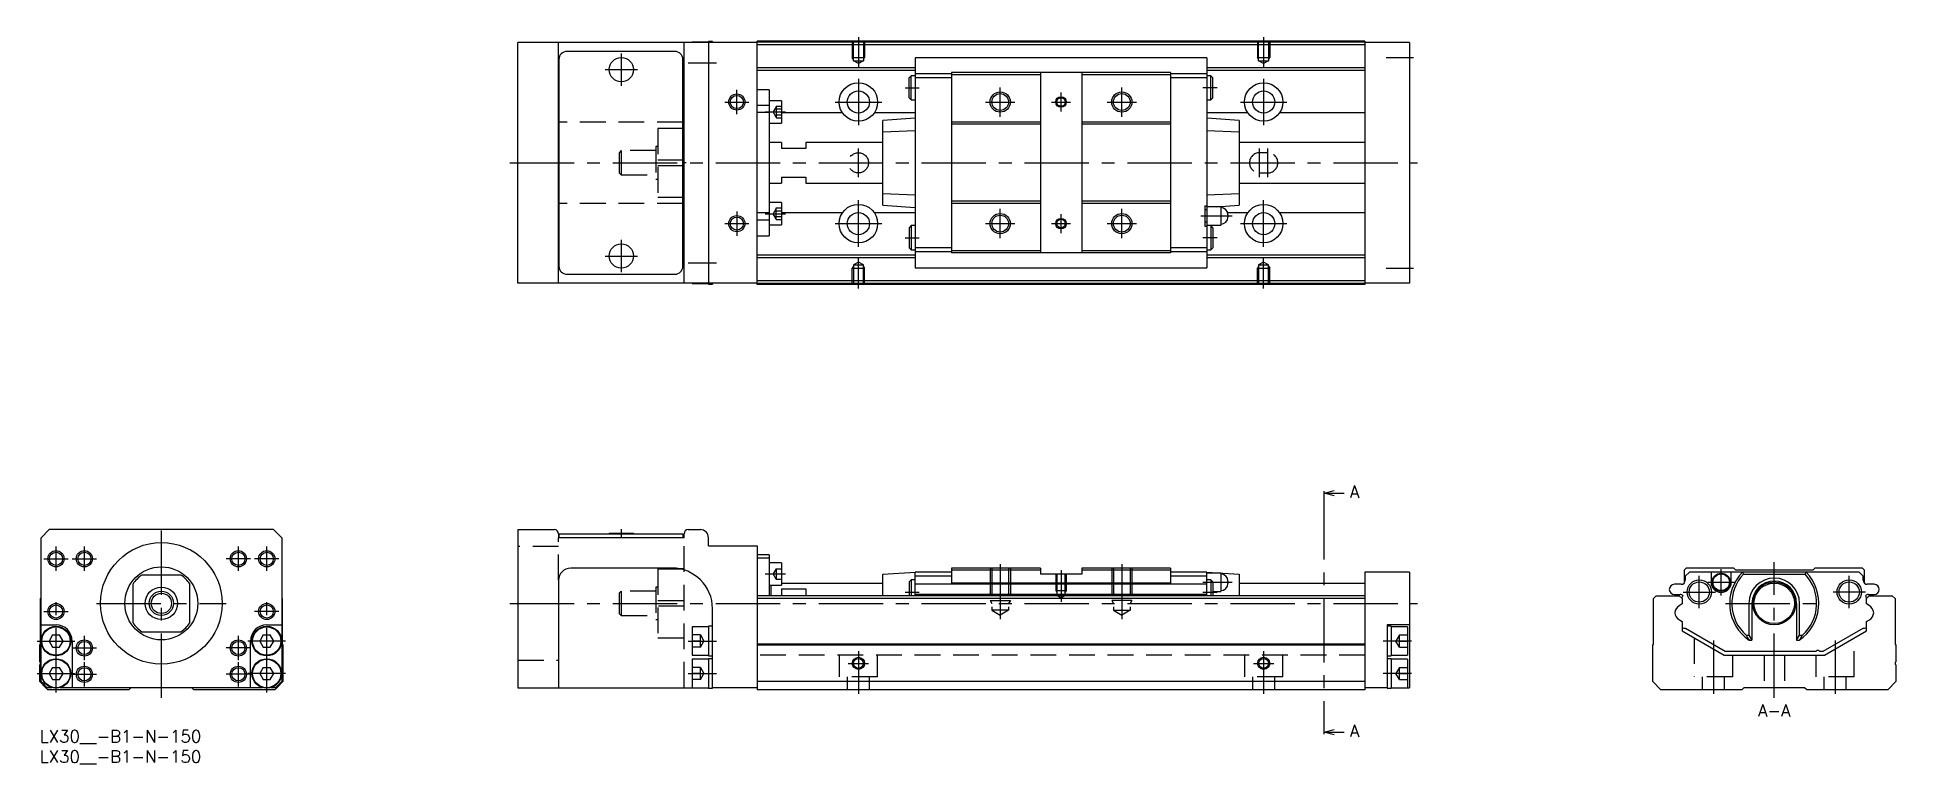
# Model space of a CAD drawing. Extents: x -1 to 458, y -8 to 171.
import ezdxf

# ---------------------------------------------------------------- set-up
doc = ezdxf.new("R2010")
doc.units = 0
doc.header["$LTSCALE"] = 0.5
doc.linetypes.add('CENTER', pattern=[50.8, 31.75, -6.35, 6.35, -6.35])
doc.linetypes.add('DASHED', pattern=[19.05, 12.7, -6.35])
for name, color, linetype in [('MSM_CENTER', 1, 'CENTER'), ('MSM_CONTINUOUS', 7, 'CONTINUOUS'), ('MSM_DASHED', 4, 'DASHED'), ('MSM_NARROW', 5, 'CONTINUOUS'), ('MSM_PART_NUMBER', 7, 'CONTINUOUS')]:
    doc.layers.add(name, color=color, linetype=linetype)
doc.styles.get("Standard").update_dxf_attribs({"font": 'txt.shx', "height": 3, "bigfont": 'bigfont.shx'})

# ---------------------------------------------------------------- blocks, each defined once
blk = doc.blocks.new('*U2')
at = {"layer": 'MSM_PART_NUMBER'}
blk.add_text('LX30__-B1-N-150', height=3, dxfattribs=at).set_placement((0, -3))
blk = doc.blocks.new('*U3')
at = {"layer": 'MSM_PART_NUMBER'}
blk.add_text('LX30__-B1-N-150', height=3, dxfattribs=at).set_placement((0, -8))

msp = doc.modelspace()

# ---------------------------------------------------------------- linework, layer by layer
at = {"layer": 'MSM_CENTER'}
for p, q in [((202, 171), (202, 163.49)), ((302, 171), (302, 163.49)), ((143.5, 167), (143.5, 159)), ((332.25, 166), (339, 166)), ((139.5, 163), (147.5, 163)), ((160, 164.7), (167, 164.7)), ((202, 160.75), (202, 149.25)), ((302, 160.75), (302, 149.25)), ((172, 152), (172, 158)), ((213.5, 158.5), (217, 158.5)), ((237, 151.37), (237, 158.62)), ((252, 152.63), (252, 157.36)), ((267, 151.37), (267, 158.62)), ((290.5, 158.5), (287, 158.5)), ((169, 155), (175, 155)), ((179, 152.55), (184, 152.55)), ((196.25, 155), (207.75, 155)), ((233.38, 155), (240.63, 155)), ((249.64, 155), (254.37, 155)), ((263.38, 155), (270.63, 155)), ((296.25, 155), (307.75, 155)), ((202, 136.5), (202, 143.5)), ((301, 136.5), (301, 143.5)), ((303, 136.5), (303, 143.5)), ((116, 140), (340, 140)), ((202, 119.25), (202, 130.75)), ((237, 121.37), (237, 128.62)), ((267, 121.37), (267, 128.62)), ((302, 119.25), (302, 130.75)), ((169, 125), (175, 125)), ((172, 128), (172, 122)), ((179, 127.44), (184, 127.44)), ((196.25, 125), (207.75, 125)), ((233.38, 125), (240.63, 125)), ((249.64, 125), (254.37, 125)), ((252, 122.63), (252, 127.36)), ((263.38, 125), (270.63, 125)), ((286.5, 126.9), (294.2, 126.9)), ((296.25, 125), (307.75, 125)), ((143.5, 121), (143.5, 113)), ((213.5, 121.5), (217, 121.5)), ((290.5, 121.5), (287, 121.5)), ((139.5, 117), (147.5, 117)), ((160, 115.3), (167, 115.3)), ((202, 109), (202, 116.51)), ((302, 109), (302, 116.51)), ((332.25, 114), (339, 114)), ((316.88, 58), (316.88, 0)), ((30, 8), (30, 51.5)), ((143.5, 49.6), (143.5, 47.49)), ((1, 42.3), (7, 42.3)), ((4, 39.3), (4, 45.3)), ((8, 42.3), (14, 42.3)), ((11, 39.3), (11, 45.3)), ((52, 42.3), (46, 42.3)), ((49, 39.3), (49, 45.3)), ((59, 42.3), (53, 42.3)), ((56, 39.3), (56, 45.3)), ((428, 8), (428, 41.5)), ((179, 38.55), (184, 38.55)), ((237, 41), (237, 27.41)), ((252, 39.5), (252, 31.69)), ((267, 41), (267, 27.41)), ((409.5, 30.1), (409.5, 38.1)), ((414.9, 33.25), (414.9, 39.75)), ((446.5, 30.1), (446.5, 38.1)), ((4, 9.35), (4, 32.3)), ((56, 9.35), (56, 32.3)), ((213.5, 34.1), (217, 34.1)), ((287, 36.5), (294.2, 36.5)), ((287, 34.1), (290.5, 34.1)), ((405.5, 34.1), (413.5, 34.1)), ((411.65, 36.5), (418.15, 36.5)), ((450.5, 34.1), (442.5, 34.1)), ((1, 29.3), (7, 29.3)), ((14, 31.3), (46, 31.3)), ((59, 29.3), (53, 29.3)), ((116, 31.3), (340, 31.3)), ((416, 31.3), (440, 31.3)), ((11, 17.3), (11, 23.3)), ((49, 17.3), (49, 23.3)), ((-0.65, 22), (8.65, 22)), ((8, 20.3), (14, 20.3)), ((52, 20.3), (46, 20.3)), ((60.65, 22), (51.35, 22)), ((160, 22), (167, 22)), ((202, 19.5), (202, 9)), ((302, 19.5), (302, 9)), ((338.5, 22), (331.5, 22)), ((413, 22.18), (413, 9)), ((443, 22.18), (443, 9)), ((-0.65, 14), (8.65, 14)), ((8, 13.8), (14, 13.8)), ((11, 10.8), (11, 16.8)), ((52, 13.8), (46, 13.8)), ((49, 10.8), (49, 16.8)), ((60.65, 14), (51.35, 14)), ((160, 14), (167, 14)), ((199.5, 16.5), (204.5, 16.5)), ((299.5, 16.5), (304.5, 16.5)), ((338.5, 14), (331.5, 14))]:
    msp.add_line(p, q, dxfattribs=at)
at = {"layer": 'MSM_CONTINUOUS'}
for p, q in [((161, 169.75), (161, 169.7)), ((165, 169.75), (161, 169.75)), ((166, 169.9), (165, 169.9)), ((165, 169.9), (165, 110.1)), ((166, 169.9), (166, 169.7)), ((327, 170), (177, 170)), ((177, 110), (177, 170)), ((327, 169.8), (177, 169.8)), ((327, 170), (327, 110)), ((118, 110.3), (118, 169.7)), ((177, 169.7), (118, 169.7)), ((128, 110.3), (128, 169.7)), ((128.1, 165.5), (128.1, 114.5)), ((156.7, 167.5), (130.1, 167.5)), ((158.7, 114.5), (158.7, 165.5)), ((159, 110.3), (159, 169.7)), ((327, 169.1), (177, 169.1)), ((288, 165.9), (216, 165.9)), ((216, 165.9), (216, 114.1)), ((288, 165.9), (288, 114.1)), ((338, 169.7), (327, 169.7)), ((338, 169.7), (338, 110.3)), ((216, 163.45), (177, 163.45)), ((216, 162.75), (177, 162.75)), ((215, 161.5), (214.5, 161)), ((214.5, 156), (214.5, 161)), ((216, 161.5), (215, 161.5)), ((215, 155.5), (215, 161.5)), ((225, 161.95), (216, 161.95)), ((225, 160.95), (216, 160.95)), ((279, 162.25), (225, 162.25)), ((225, 162.25), (225, 117.75)), ((246.9, 161.75), (225, 161.75)), ((246.9, 162.25), (246.9, 117.75)), ((257.1, 162.25), (257.1, 117.75)), ((279, 161.75), (257.1, 161.75)), ((279, 162.25), (279, 117.75)), ((288, 161.95), (279, 161.95)), ((288, 160.95), (279, 160.95)), ((327, 163.45), (288, 163.45)), ((327, 162.75), (288, 162.75)), ((289, 161.5), (288, 161.5)), ((289.5, 161), (289, 161.5)), ((289, 155.5), (289, 161.5)), ((289.5, 156), (289.5, 161)), ((128, 158.2), (128.1, 158.2)), ((158.7, 158.2), (159, 158.2)), ((180, 158), (177, 158)), ((180, 158), (180, 122)), ((214.5, 156), (215, 155.5)), ((289, 155.5), (289.5, 156)), ((180, 154.13), (177, 154.13)), ((180, 152.38), (177, 152.38)), ((183, 155.3), (180, 155.3)), ((183, 155.3), (183, 149.8)), ((198.05, 152.36), (183, 152.36)), ((216, 152.36), (205.95, 152.36)), ((215, 155.5), (216, 155.5)), ((288, 155.5), (289, 155.5)), ((298.05, 152.36), (288, 152.36)), ((327, 152.36), (305.95, 152.36)), ((128.1, 150), (128, 150)), ((159, 150), (158.7, 150)), ((159, 148.5), (158.7, 148.5)), ((159, 148.47), (158.7, 148.47)), ((180, 149.8), (183, 149.8)), ((216, 151), (208, 150.47)), ((208, 129.53), (208, 150.47)), ((216, 147.86), (208, 147.6)), ((246.9, 150), (225, 150)), ((246.9, 149.5), (225, 149.5)), ((279, 150), (257.1, 150)), ((279, 149.5), (257.1, 149.5)), ((296, 150.47), (288, 151)), ((296, 147.6), (288, 147.86)), ((296, 150.47), (296, 129.53)), ((183, 145), (180, 145)), ((183, 145), (183, 143.5)), ((189, 143.5), (183, 143.5)), ((189, 145), (189, 143.5)), ((208, 145), (189, 145)), ((327, 145), (296, 145)), ((158.7, 140.72), (159, 140.72)), ((159, 139.28), (158.7, 139.28)), ((180, 135), (183, 135)), ((183, 136.5), (189, 136.5)), ((183, 136.5), (183, 135)), ((189, 136.5), (189, 135)), ((189, 135), (208, 135)), ((296, 135), (327, 135)), ((128.1, 130), (128, 130)), ((159, 131.53), (158.7, 131.53)), ((159, 131.5), (158.7, 131.5)), ((159, 130), (158.7, 130)), ((183, 130.19), (180, 130.19)), ((183, 130.19), (183, 124.69)), ((208, 132.4), (216, 132.14)), ((208, 129.53), (216, 129)), ((246.9, 130.5), (225, 130.5)), ((246.9, 130), (225, 130)), ((279, 130.5), (257.1, 130.5)), ((279, 130), (257.1, 130)), ((287.5, 129.4), (287.5, 124.4)), ((287.5, 129.4), (288, 129.4)), ((288, 132.14), (296, 132.4)), ((291.45, 129.15), (288, 129.15)), ((290.26, 129.15), (296, 129.53)), ((291.45, 129.15), (291.45, 124.65)), ((180, 127.62), (177, 127.62)), ((180, 125.87), (177, 125.87)), ((180, 124.69), (183, 124.69)), ((198.05, 127.64), (183, 127.64)), ((216, 127.64), (205.95, 127.64)), ((215, 124.5), (214.5, 124)), ((214.5, 124), (214.5, 119)), ((215, 124.5), (215, 118.5)), ((216, 124.5), (215, 124.5)), ((288, 128.4), (287.5, 128.4)), ((287.5, 125.4), (288, 125.4)), ((287.5, 124.4), (288, 124.4)), ((288, 124.65), (291.45, 124.65)), ((289, 124.5), (288, 124.5)), ((289, 124.5), (289, 118.5)), ((289.5, 124), (289, 124.5)), ((289.5, 124), (289.5, 119)), ((298.05, 127.64), (293.14, 127.64)), ((293.2, 127.2), (293.2, 126.6)), ((327, 127.64), (305.95, 127.64)), ((128.1, 121.8), (128, 121.8)), ((159, 121.8), (158.7, 121.8)), ((177, 122), (180, 122)), ((216, 117.25), (177, 117.25)), ((216, 116.55), (177, 116.55)), ((214.5, 119), (215, 118.5)), ((215, 118.5), (216, 118.5)), ((225, 119.05), (216, 119.05)), ((225, 118.05), (216, 118.05)), ((246.9, 118.25), (225, 118.25)), ((279, 117.75), (225, 117.75)), ((279, 118.25), (257.1, 118.25)), ((288, 119.05), (279, 119.05)), ((288, 118.05), (279, 118.05)), ((288, 118.5), (289, 118.5)), ((327, 117.25), (288, 117.25)), ((327, 116.55), (288, 116.55)), ((289, 118.5), (289.5, 119)), ((177, 110.3), (118, 110.3)), ((130.1, 112.5), (156.7, 112.5)), ((161, 110.3), (161, 110.25)), ((161, 110.25), (165, 110.25)), ((165, 110.1), (166, 110.1)), ((166, 110.3), (166, 110.1)), ((327, 110.9), (177, 110.9)), ((327, 110.2), (177, 110.2)), ((216, 114.1), (288, 114.1)), ((338, 110.3), (327, 110.3)), ((327, 110), (177, 110)), ((316.88, 58.5), (319.38, 59.17)), ((316.88, 59), (316.88, 58)), ((319.38, 57.83), (316.88, 58.5)), ((316.88, 58.5), (321.88, 58.5)), ((2.3, 49.5), (0.3, 47.5)), ((0.3, 12), (0.3, 47.5)), ((57.7, 49.5), (2.3, 49.5)), ((59.7, 47.5), (57.7, 49.5)), ((59.7, 47.5), (59.7, 12)), ((118, 49.5), (118, 10.5)), ((118, 49.5), (127, 49.5)), ((128, 48.5), (128, 47.5)), ((159, 47.5), (128, 47.5)), ((128.1, 48.5), (128.1, 47.5)), ((128.1, 48.5), (158.7, 48.5)), ((140.5, 48.6), (146.5, 48.6)), ((140.5, 48.6), (140.5, 48.5)), ((146.5, 48.5), (146.5, 48.6)), ((158.7, 48.5), (158.7, 47.5)), ((159, 47.5), (159, 48.5)), ((160, 49.5), (163, 49.5)), ((165, 45.5), (165, 47.5)), ((165, 45.5), (177, 45.5)), ((177, 45.5), (177, 10)), ((180, 43.3), (177, 43.3)), ((180, 42.45), (177, 42.45)), ((180, 43.3), (180, 33.2)), ((183, 41.3), (180, 41.3)), ((183, 41.3), (183, 35.8)), ((34.82, 38.3), (25.18, 38.3)), ((128, 37), (128, 10.5)), ((156, 40), (131, 40)), ((208, 38.5), (216, 39)), ((208, 33.2), (208, 38.5)), ((215, 37.1), (214.5, 36.6)), ((216, 37.1), (215, 37.1)), ((215, 37.1), (215, 33.2)), ((225, 39), (216, 39)), ((216, 33.2), (216, 39)), ((225, 38), (216, 38)), ((225, 40), (225, 36.29)), ((246.9, 40), (225, 40)), ((246.9, 39.5), (225, 39.5)), ((246.9, 40), (246.9, 38.5)), ((257.1, 38.5), (246.9, 38.5)), ((279, 40), (257.1, 40)), ((257.1, 40), (257.1, 38.5)), ((279, 39.5), (257.1, 39.5)), ((279, 40), (279, 36.29)), ((288, 39), (279, 39)), ((288, 38), (279, 38)), ((288, 39), (296, 38.5)), ((288, 33.2), (288, 39)), ((291.45, 38.75), (288, 38.75)), ((289, 37.1), (288, 37.1)), ((289.5, 36.6), (289, 37.1)), ((289, 37.1), (289, 33.2)), ((291.45, 38.75), (291.45, 34.25)), ((293.2, 36.8), (293.2, 36.2)), ((296, 38.5), (296, 33.2)), ((327, 39), (327, 10)), ((338, 39), (327, 39)), ((338, 39), (338, 10.5)), ((406.25, 40), (405.75, 39.5)), ((405.75, 39.5), (405.75, 36.29)), ((407.05, 39), (406.05, 38)), ((406.05, 38), (406.05, 37)), ((418, 40), (406.25, 40)), ((448.95, 39), (407.05, 39)), ((412.4, 39), (412.4, 36.5)), ((417.4, 36.5), (417.4, 39)), ((418.5, 39.5), (418, 40)), ((437.5, 39.5), (418.5, 39.5)), ((420.14, 39), (420.4, 38.5)), ((420.4, 38.5), (435.6, 38.5)), ((435.6, 38.5), (435.86, 39)), ((438, 40), (437.5, 39.5)), ((449.75, 40), (438, 40)), ((449.95, 38), (448.95, 39)), ((450.25, 39.5), (449.75, 40)), ((449.95, 37), (449.95, 38)), ((450.25, 36.29), (450.25, 39.5)), ((0.2, 32.5), (0.3, 32.6)), ((0.2, 21.2), (0.2, 32.5)), ((23, 26.48), (23, 36.12)), ((37, 26.48), (37, 36.12)), ((59.7, 32.6), (59.8, 32.5)), ((59.8, 32.5), (59.8, 21.2)), ((327, 33.2), (177, 33.2)), ((327, 32.5), (177, 32.5)), ((180, 35.8), (183, 35.8)), ((180.5, 33.2), (180.5, 35.8)), ((183, 36.3), (208, 36.3)), ((183, 34.87), (189, 34.87)), ((183, 34.87), (183, 33.2)), ((189, 34.87), (189, 33.2)), ((214.5, 36.6), (214.5, 33.2)), ((288, 36), (216, 36)), ((288, 33.5), (216, 33.5)), ((279, 36.29), (225, 36.29)), ((289.5, 36.6), (289.5, 33.2)), ((289.5, 34.25), (291.45, 34.25)), ((296, 36.3), (327, 36.3)), ((398.2, 32.5), (398.9, 33.2)), ((398.2, 21.2), (398.2, 32.5)), ((398.9, 33.2), (404.55, 33.2)), ((405.05, 36), (403.35, 36)), ((403.35, 33.5), (404.75, 33.5)), ((404.55, 33.2), (405.25, 32.5)), ((405.2, 32.7), (405.2, 32.55)), ((405.25, 32.5), (405.25, 31.15)), ((450.75, 32.5), (451.45, 33.2)), ((450.75, 32.5), (450.8, 32.55)), ((450.75, 31.15), (450.75, 32.5)), ((450.75, 31.15), (450.75, 32.5)), ((450.8, 32.55), (450.8, 32.7)), ((452.65, 36), (450.95, 36)), ((451.25, 33.5), (452.65, 33.5)), ((451.45, 33.2), (457.1, 33.2)), ((457.1, 33.2), (457.8, 32.5)), ((457.8, 32.5), (457.8, 21.2)), ((166, 10.35), (166, 30)), ((405.25, 31.15), (404.5, 30.72)), ((421.74, 31.3), (421.74, 23.45)), ((422.5, 31.3), (422.5, 22.2)), ((433.5, 31.3), (433.5, 22.2)), ((434.26, 23.45), (434.26, 31.3)), ((451.4, 30.78), (450.75, 31.15)), ((451.4, 30.78), (450.75, 31.15)), ((0.3, 26), (4, 26)), ((3.13, 23.5), (2.27, 22)), ((3.13, 23.5), (4.87, 23.5)), ((5.73, 22), (4.87, 23.5)), ((25.18, 24.3), (34.82, 24.3)), ((55.13, 23.5), (54.27, 22)), ((55.13, 23.5), (56.87, 23.5)), ((56, 26), (59.7, 26)), ((57.73, 22), (56.87, 23.5)), ((165, 25.5), (161, 25.5)), ((161, 25.5), (161, 18.5)), ((166, 25.65), (165, 25.65)), ((165, 25.65), (165, 18.35)), ((338, 26), (332.5, 26)), ((332.5, 26), (332.5, 10.35)), ((333.5, 25.65), (332.5, 25.65)), ((333.5, 25.65), (333.5, 18.35)), ((337.5, 25.5), (333.5, 25.5)), ((337.5, 25.5), (337.5, 18.5)), ((404.6, 27.22), (405.25, 26.85)), ((405.25, 26.85), (405.25, 24.5)), ((405.25, 24.5), (415.64, 18.5)), ((405.7, 25.16), (406.1, 25.16)), ((406.1, 25.16), (415.91, 19.5)), ((421.07, 23.45), (421.74, 23.45)), ((421.74, 23.45), (422.5, 22.2)), ((433.5, 22.2), (434.26, 23.45)), ((434.26, 23.45), (434.93, 23.45)), ((440.09, 19.5), (449.9, 25.16)), ((440.36, 18.5), (450.75, 24.5)), ((449.9, 25.16), (450.3, 25.16)), ((450.75, 26.85), (451.5, 27.28)), ((450.75, 26.85), (451.5, 27.28)), ((450.75, 25.45), (450.75, 26.85)), ((450.75, 24.5), (450.75, 26.85)), ((0, 21), (0.2, 21.2)), ((0, 16.9), (0, 21)), ((2.27, 22), (3.13, 20.5)), ((3.13, 20.5), (4.87, 20.5)), ((4.87, 20.5), (5.73, 22)), ((8, 22), (8, 10.5)), ((52, 10.5), (52, 22)), ((54.27, 22), (55.13, 20.5)), ((55.13, 20.5), (56.87, 20.5)), ((56.87, 20.5), (57.73, 22)), ((59.8, 21.2), (60, 21)), ((60, 21), (60, 12)), ((161, 18.5), (165, 18.5)), ((165, 18.35), (166, 18.35)), ((327, 21.2), (177, 21.2)), ((327, 21), (177, 21)), ((332.5, 18.35), (333.5, 18.35)), ((333.5, 18.5), (337.5, 18.5)), ((398, 21), (398.2, 21.2)), ((398, 12), (398, 21)), ((415.64, 18.5), (440.36, 18.5)), ((415.91, 19.5), (438.35, 19.5)), ((421.82, 22.2), (422.5, 22.2)), ((433.5, 22.2), (434.18, 22.2)), ((439.15, 19.5), (440.09, 19.5)), ((457.8, 21.2), (458, 21)), ((458, 21), (458, 16.9)), ((0, 12), (0, 16.1)), ((3.13, 15.5), (2.27, 14)), ((2.27, 14), (3.13, 12.5)), ((3.13, 15.5), (4.87, 15.5)), ((5.73, 14), (4.87, 15.5)), ((4.87, 12.5), (5.73, 14)), ((55.13, 15.5), (54.27, 14)), ((54.27, 14), (55.13, 12.5)), ((55.13, 15.5), (56.87, 15.5)), ((57.73, 14), (56.87, 15.5)), ((56.87, 12.5), (57.73, 14)), ((165, 17.5), (161, 17.5)), ((161, 17.5), (161, 10.5)), ((166, 17.65), (165, 17.65)), ((165, 17.65), (165, 10.35)), ((333.5, 17.65), (332.5, 17.65)), ((333.5, 17.65), (333.5, 10.35)), ((337.5, 17.5), (333.5, 17.5)), ((337.5, 17.5), (337.5, 10.5)), ((458, 16.1), (458, 12)), ((2, 10), (0, 12)), ((1.8, 10.5), (0.3, 12)), ((2.96, 10.5), (1.8, 10.5)), ((22, 10), (2, 10)), ((3.13, 12.5), (4.87, 12.5)), ((54.96, 10.5), (5.04, 10.5)), ((22.5, 10.5), (22, 10)), ((38, 10), (37.5, 10.5)), ((58, 10), (38, 10)), ((55.13, 12.5), (56.87, 12.5)), ((58.2, 10.5), (57.04, 10.5)), ((60, 12), (58, 10)), ((59.7, 12), (58.2, 10.5)), ((118, 10.5), (165, 10.5)), ((165, 10.35), (166, 10.35)), ((177, 10.5), (166, 10.5)), ((327, 12), (177, 12)), ((327, 10), (177, 10)), ((332.5, 10.5), (327, 10.5)), ((332.5, 10.35), (333.5, 10.35)), ((333.5, 10.5), (338, 10.5)), ((400, 10), (398, 12)), ((420, 10), (400, 10)), ((420.5, 10.5), (420, 10)), ((435.5, 10.5), (420.5, 10.5)), ((436, 10), (435.5, 10.5)), ((456, 10), (436, 10)), ((458, 12), (456, 10)), ((316.88, -0.5), (319.38, 0.17)), ((316.88, 0), (316.88, -1)), ((319.38, -1.17), (316.88, -0.5)), ((316.88, -0.5), (321.88, -0.5))]:
    msp.add_line(p, q, dxfattribs=at)
for centre, radius in [((143.5, 163), 3), ((172, 155), 1.62), ((202, 155), 4.75), ((202, 155), 2.75), ((237, 155), 2.07), ((252, 155), 1.06), ((267, 155), 2.07), ((302, 155), 4.75), ((302, 155), 2.75), ((202, 125), 4.75), ((302, 125), 4.75), ((172, 125), 1.62), ((202, 125), 2.75), ((237, 125), 2.07), ((252, 125), 1.06), ((267, 125), 2.07), ((302, 125), 2.75), ((143.5, 117), 3), ((30, 31.3), 15), ((4, 42.3), 1.62), ((11, 42.3), 1.62), ((49, 42.3), 1.62), ((56, 42.3), 1.62), ((30, 31.3), 9), ((409.5, 34.1), 3), ((414.9, 36.5), 2.25), ((414.9, 36.5), 2.05), ((446.5, 34.1), 3), ((30, 31.3), 4), ((30, 31.3), 3), ((30, 31.3), 2.5), ((409.5, 34.1), 2.5), ((428, 31.3), 5.3), ((428, 31.3), 5), ((446.5, 34.1), 2.5), ((4, 29.3), 1.62), ((56, 29.3), 1.62), ((4, 22), 3.65), ((4, 22), 3.5), ((56, 22), 3.65), ((56, 22), 3.5), ((11, 20.3), 1.62), ((49, 20.3), 1.62), ((4, 14), 3.65), ((4, 14), 3.5), ((11, 13.8), 1.62), ((49, 13.8), 1.62), ((56, 14), 3.65), ((56, 14), 3.5), ((202, 16.5), 1.23), ((302, 16.5), 1.23)]:
    msp.add_circle(centre, radius, dxfattribs=at)
for centre, radius, start, end in [((130.1, 165.5), 2, 90, 180), ((156.7, 165.5), 2, 0, 90), ((291.45, 127.2), 1.75, 0, 90), ((291.45, 126.6), 1.75, 270, 0), ((130.1, 114.5), 2, 180, 270), ((156.7, 114.5), 2, 270, 0), ((127, 48.5), 1, 0, 90), ((160, 48.5), 1, 90, 180), ((163, 47.5), 2, 0, 90), ((30, 31.3), 8.5, 124.5603, 145.4397), ((30, 31.3), 8.5, 34.5603, 55.4397), ((131, 37), 3, 90, 180), ((156, 30), 10, 0, 90), ((291.45, 36.8), 1.75, 0, 90), ((405.05, 37), 1, 270, 0), ((428, 31.3), 11, 135.573, 235.8196), ((428, 31.3), 10.47, 136.5713, 228.5552), ((428, 31.3), 6.26, 0, 180), ((428, 31.3), 5.5, 0, 180), ((428, 31.3), 11, 304.1804, 44.427), ((428, 31.3), 10.47, 311.4448, 43.4287), ((450.95, 37), 1, 180, 270), ((291.45, 36.2), 1.75, 270, 0), ((403.35, 34.75), 1.25, 90, 270), ((404.75, 32.5), 1, 41.234, 90), ((405.7, 32.7), 0.5, 113.3254, 180), ((414.9, 36.5), 2.5, 180, 0), ((451.25, 32.5), 1, 90, 138.766), ((450.3, 32.7), 0.5, 0, 66.6746), ((452.65, 34.75), 1.25, 270, 90), ((405.65, 28.85), 2.2, 121.4553, 176.019), ((405.65, 29.15), 2.2, 183.981, 241.4552), ((450.35, 28.85), 2.2, 3.981, 61.4552), ((450.35, 29.15), 2.2, 301.4553, 356.019), ((450.35, 29.15), 2.2, 301.4553, 356.019), ((4, 22), 4, 0, 90), ((30, 31.3), 8.5, 214.5603, 235.4397), ((30, 31.3), 8.5, 304.5603, 325.4397), ((56, 22), 4, 90, 180), ((405.7, 25.66), 0.5, 205.8419, 270), ((429, 27.35), 8.83, 206.1475, 215.6253), ((427, 27.35), 8.84, 324.3755, 333.8517), ((450.3, 25.66), 0.5, 270, 334.1581), ((438.75, 19.2), 0.5, 36.8699, 143.1301), ((-0.3, 16.5), 0.5, 306.8699, 53.1301), ((458.3, 16.5), 0.5, 126.8699, 233.1301), ((2.3, 12.5), 2, 216.8699, 233.1301), ((57.7, 12.5), 2, 306.8699, 323.1301)]:
    msp.add_arc(centre, radius, start, end, dxfattribs=at)
at = {"layer": 'MSM_DASHED'}
for p, q in [((200.5, 170), (200.5, 166)), ((200.77, 165.2), (200.77, 170)), ((203.23, 170), (203.23, 165.2)), ((203.5, 170), (203.5, 166)), ((300.5, 170), (300.5, 166)), ((300.77, 165.2), (300.77, 170)), ((303.23, 170), (303.23, 165.2)), ((303.5, 170), (303.5, 166)), ((200.77, 165.53), (200.5, 166)), ((200.5, 166), (203.5, 166)), ((200.77, 165.2), (203.23, 165.2)), ((202, 164.49), (200.77, 165.2)), ((203.23, 165.2), (202, 164.49)), ((203.23, 165.53), (203.5, 166)), ((300.77, 165.53), (300.5, 166)), ((300.5, 166), (303.5, 166)), ((300.77, 165.2), (303.23, 165.2)), ((302, 164.49), (300.77, 165.2)), ((303.23, 165.2), (302, 164.49)), ((303.23, 165.53), (303.5, 166)), ((181.7, 153.8), (180.98, 152.55)), ((181.7, 151.3), (180.98, 152.55)), ((181.7, 154), (183, 154)), ((181.7, 154), (181.7, 151.11)), ((181.7, 153.28), (183, 153.28)), ((181.7, 151.83), (183, 151.83)), ((158.7, 150), (128.1, 150)), ((152.5, 148.5), (152.5, 131.5)), ((158.7, 148.5), (152.5, 148.5)), ((158.7, 148.47), (152.5, 148.47)), ((181.7, 151.11), (183, 151.11)), ((143.5, 143), (143, 142.5)), ((143, 142.5), (143, 137.5)), ((143.5, 143), (143.5, 137)), ((152, 143), (143.5, 143)), ((152, 144), (152, 136)), ((152.5, 144), (152, 144)), ((303, 142.5), (301, 142.5)), ((152.5, 140.72), (158.7, 140.72)), ((158.7, 139.28), (152.5, 139.28)), ((159.5, 140), (159, 140)), ((143, 137.5), (143.5, 137)), ((143.5, 137), (152, 137)), ((152, 136), (152.5, 136)), ((301, 137.5), (303, 137.5)), ((158.7, 130), (128.1, 130)), ((152.5, 131.53), (158.7, 131.53)), ((152.5, 131.5), (158.7, 131.5)), ((181.7, 128.69), (180.98, 127.44)), ((181.7, 128.89), (183, 128.89)), ((181.7, 126), (181.7, 128.89)), ((181.7, 126.19), (180.98, 127.44)), ((181.7, 128.17), (183, 128.17)), ((181.7, 126.72), (183, 126.72)), ((181.7, 126), (183, 126)), ((202, 115.51), (200.77, 114.8)), ((200.77, 114.8), (200.77, 110)), ((200.77, 114.8), (203.23, 114.8)), ((203.23, 114.8), (202, 115.51)), ((203.23, 110), (203.23, 114.8)), ((302, 115.51), (300.77, 114.8)), ((300.77, 114.8), (300.77, 110)), ((300.77, 114.8), (303.23, 114.8)), ((303.23, 114.8), (302, 115.51)), ((303.23, 110), (303.23, 114.8)), ((200.77, 114.47), (200.5, 114)), ((200.5, 110), (200.5, 114)), ((200.5, 114), (203.5, 114)), ((203.23, 114.47), (203.5, 114)), ((203.5, 110), (203.5, 114)), ((300.77, 114.47), (300.5, 114)), ((300.5, 110), (300.5, 114)), ((300.5, 114), (303.5, 114)), ((303.23, 114.47), (303.5, 114)), ((303.5, 110), (303.5, 114)), ((128, 37), (128, 47.5)), ((159, 10.5), (159, 47.5)), ((128, 45.3), (118, 45.3)), ((152.5, 39.8), (152.5, 22.8)), ((159, 39.8), (152.5, 39.8)), ((159, 39.77), (152.5, 39.77)), ((181.7, 39.8), (180.98, 38.55)), ((181.7, 37.3), (180.98, 38.55)), ((181.7, 39.8), (183, 39.8)), ((181.7, 39.8), (181.7, 37.3)), ((181.7, 38.55), (183, 38.55)), ((181.7, 37.3), (183, 37.3)), ((234.5, 40), (234.5, 32)), ((234.93, 40), (234.93, 29.6)), ((239.07, 40), (239.07, 29.6)), ((239.5, 40), (239.5, 32)), ((250.7, 38.5), (250.7, 34.5)), ((250.94, 38.5), (250.94, 33.3)), ((253.06, 33.3), (253.06, 38.5)), ((253.3, 38.5), (253.3, 34.5)), ((264.5, 40), (264.5, 32)), ((264.93, 40), (264.93, 29.6)), ((269.07, 40), (269.07, 29.6)), ((269.5, 40), (269.5, 32)), ((143.5, 34.3), (143, 33.8)), ((143, 33.8), (143, 28.8)), ((143.5, 34.3), (143.5, 28.3)), ((152, 34.3), (143.5, 34.3)), ((152, 35.3), (152, 27.3)), ((152.5, 35.3), (152, 35.3)), ((250.7, 34.5), (250.94, 34.08)), ((250.7, 34.5), (253.3, 34.5)), ((253.06, 33.3), (250.94, 33.3)), ((250.94, 33.3), (252, 32.69)), ((252, 32.69), (253.06, 33.3)), ((253.3, 34.5), (253.06, 34.08)), ((143, 28.8), (143.5, 28.3)), ((143.5, 28.3), (152, 28.3)), ((152.5, 32.02), (159, 32.02)), ((159, 30.58), (152.5, 30.58)), ((234.5, 32), (234.93, 31.25)), ((234.5, 32), (239.5, 32)), ((239.07, 29.6), (234.93, 29.6)), ((234.93, 29.6), (237, 28.41)), ((239.07, 29.6), (237, 28.41)), ((239.5, 32), (239.07, 31.25)), ((269.5, 32), (264.5, 32)), ((264.5, 32), (264.93, 31.25)), ((264.93, 29.6), (269.07, 29.6)), ((264.93, 29.6), (267, 28.41)), ((269.07, 29.6), (267, 28.41)), ((269.5, 32), (269.07, 31.25)), ((152, 27.3), (152.5, 27.3)), ((163, 23.5), (161, 23.5)), ((163, 20.5), (163, 23.5)), ((163, 23.5), (163.87, 22)), ((335.5, 23.5), (334.63, 22)), ((335.5, 20.5), (335.5, 23.5)), ((335.5, 23.5), (337.5, 23.5)), ((152.5, 22.83), (159, 22.83)), ((152.5, 22.8), (159, 22.8)), ((163, 22), (161, 22)), ((163, 20.5), (161, 20.5)), ((163, 20.5), (163.87, 22)), ((327, 18.5), (177, 18.5)), ((197.25, 18.5), (197.25, 13.2)), ((206.75, 13.2), (206.75, 18.5)), ((297.25, 18.5), (297.25, 13.2)), ((306.75, 13.2), (306.75, 18.5)), ((335.5, 20.5), (334.63, 22)), ((335.5, 22), (337.5, 22)), ((335.5, 20.5), (337.5, 20.5)), ((408.25, 22.77), (408.25, 13.2)), ((417.75, 13.2), (417.75, 18.5)), ((425.5, 18.5), (425.5, 10.5)), ((430.5, 18.5), (430.5, 10.5)), ((438.25, 18.5), (438.25, 13.2)), ((447.75, 13.2), (447.75, 22.77)), ((118, 17.3), (128, 17.3)), ((163, 15.5), (161, 15.5)), ((163, 14), (161, 14)), ((163, 12.5), (163, 15.5)), ((163, 15.5), (163.87, 14)), ((163, 12.5), (163.87, 14)), ((335.5, 15.5), (334.63, 14)), ((335.5, 12.5), (334.63, 14)), ((335.5, 12.5), (335.5, 15.5)), ((335.5, 15.5), (337.5, 15.5)), ((335.5, 14), (337.5, 14)), ((163, 12.5), (161, 12.5)), ((206.75, 13.2), (197.25, 13.2)), ((199.25, 13.2), (199.25, 10)), ((204.75, 10), (204.75, 13.2)), ((306.75, 13.2), (297.25, 13.2)), ((299.25, 13.2), (299.25, 10)), ((304.75, 10), (304.75, 13.2)), ((335.5, 12.5), (337.5, 12.5)), ((417.75, 13.2), (408.25, 13.2)), ((410.25, 13.2), (410.25, 10)), ((415.75, 10), (415.75, 13.2)), ((447.75, 13.2), (438.25, 13.2)), ((440.25, 13.2), (440.25, 10)), ((445.75, 10), (445.75, 13.2))]:
    msp.add_line(p, q, dxfattribs=at)
msp.add_circle((202, 140), 2.5, dxfattribs=at)
for centre, start, end in [((301, 140), 90, 270), ((303, 140), 270, 90)]:
    msp.add_arc(centre, 2.5, start, end, dxfattribs=at)
at = {"layer": 'MSM_NARROW'}
for centre, radius in [((172, 155), 2), ((237, 155), 2.5), ((252, 155), 1.3), ((267, 155), 2.5), ((172, 125), 2), ((237, 125), 2.5), ((252, 125), 1.3), ((267, 125), 2.5), ((4, 42.3), 2), ((11, 42.3), 2), ((49, 42.3), 2), ((56, 42.3), 2), ((4, 29.3), 2), ((56, 29.3), 2), ((11, 20.3), 2), ((49, 20.3), 2), ((11, 13.8), 2), ((49, 13.8), 2), ((202, 16.5), 1.5), ((302, 16.5), 1.5)]:
    msp.add_circle(centre, radius, dxfattribs=at)

# ---------------------------------------------------------------- block references
at = {"layer": 'MSM_CONTINUOUS'}
for name in ['*U2', '*U3']:
    msp.add_blockref(name, (0, 0), dxfattribs=at)

# ---------------------------------------------------------------- texts
at = {"layer": 'MSM_PART_NUMBER'}
for s, p in [('A', (323.29, 57.37)), ('A-A', (424.01, 3.36)), ('A', (323.29, -1.63))]:
    msp.add_text(s, height=3, dxfattribs=at).set_placement(p)

doc.saveas('drawing.dxf')
